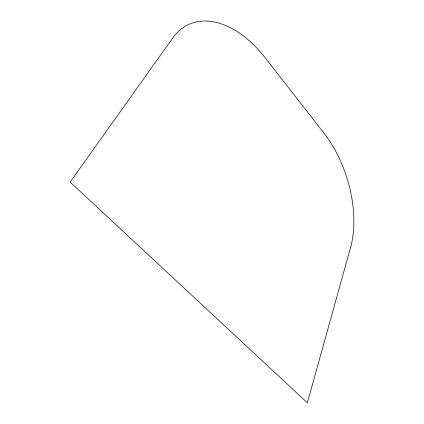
<?xml version="1.0" encoding="UTF-8"?>
<svg xmlns="http://www.w3.org/2000/svg" width="424" height="424" viewBox="0 0 424 424"><rect width="100%" height="100%" fill="white"/><g stroke="black" fill="none" stroke-linecap="round" stroke-linejoin="round"><path stroke-width="0.64" d="M350.542 247.574L307.363 402.8L70.151 182.076L172.764 37.969A98.553 60.266 65.9 0 1 265.233 57.834L323.872 132.977A90.651 51.972 72.2 0 1 350.542 247.574"/></g></svg>
